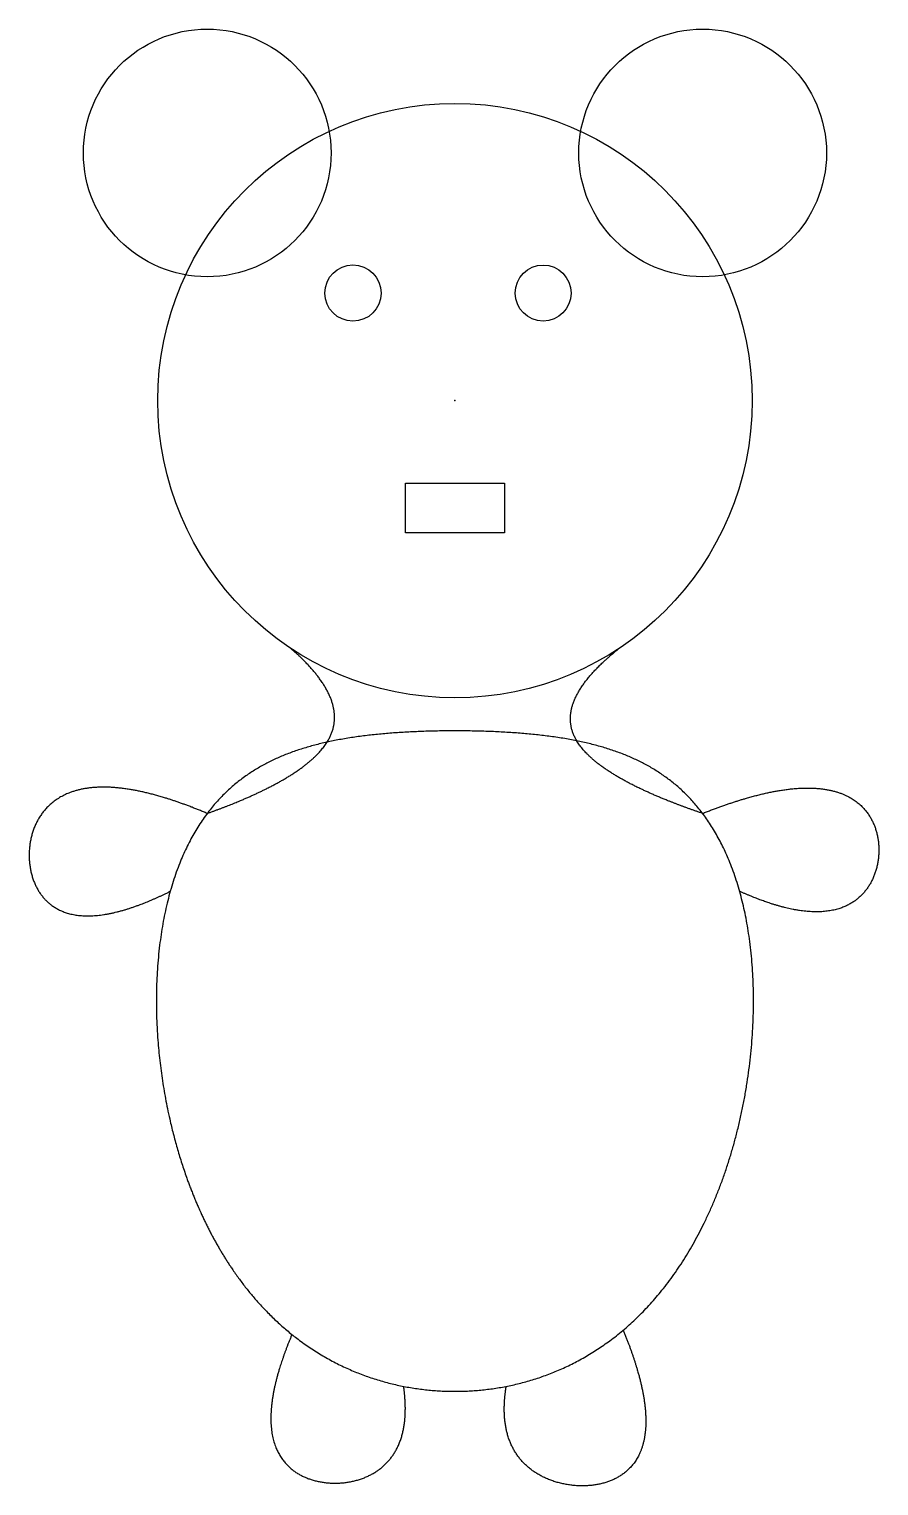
# Model space of a CAD drawing. Header units: centimetres. Extents: x -2.58 to 2.57, y -6.57 to 2.25.
import ezdxf

# ---------------------------------------------------------------- set-up
doc = ezdxf.new("R2010")
doc.units = ezdxf.units.CM
doc.header["$MEASUREMENT"] = 0
doc.layers.add('Gummy v1_Sketch1', color=7, linetype='Continuous')

msp = doc.modelspace()

# ---------------------------------------------------------------- linework, layer by layer
at = {"layer": 'Gummy v1_Sketch1'}
for p, q in [((-0.3, -0.8), (-0.3, -0.5)), ((-0.3, -0.5), (0.3, -0.5)), ((0.3, -0.5), (0.3, -0.8)), ((0.3, -0.8), (-0.3, -0.8))]:
    msp.add_line(p, q, dxfattribs=at)
for centre, radius in [((-1.5, 1.5), 0.75), ((1.5, 1.5), 0.75), ((0, 0), 1.8), ((-0.6175, 0.6516), 0.1704), ((0.534, 0.6516), 0.1694)]:
    msp.add_circle(centre, radius, dxfattribs=at)
for points in [[(-1.5, -2.5), (-1.4546, -2.4838), (-1.3667, -2.4512), (-1.2436, -2.4013), (-1.0974, -2.3328), (-0.9467, -2.2438), (-0.8313, -2.1509), (-0.7548, -2.0538), (-0.7205, -1.9522), (-0.7287, -1.846), (-0.7772, -1.7354), (-0.846, -1.6436), (-0.9134, -1.5731), (-0.9653, -1.5254), (-0.993, -1.5013)], [(1.5, -2.5), (1.4523, -2.4839), (1.3599, -2.4513), (1.2308, -2.4015), (1.0777, -2.3331), (0.9204, -2.2442), (0.8007, -2.1514), (0.7225, -2.0543), (0.6892, -1.9527), (0.7013, -1.8464), (0.7562, -1.7357), (0.8322, -1.6438), (0.9062, -1.5732), (0.9628, -1.5254), (0.993, -1.5013)], [(-1.5, -5), (-1.5414, -4.9171), (-1.6179, -4.744), (-1.7133, -4.4647), (-1.7981, -4.065), (-1.8273, -3.5589), (-1.7766, -3.0875), (-1.646, -2.687), (-1.4394, -2.3827), (-1.1647, -2.1804), (-0.8345, -2.0646), (-0.4642, -2.0107), (-0.0717, -1.9944), (0.3244, -2.0015), (0.7048, -2.0394), (1.0514, -2.1299), (1.3477, -2.2986), (1.58, -2.5654), (1.7386, -2.9334), (1.8183, -3.383), (1.8177, -3.8813), (1.7388, -4.3879), (1.5868, -4.8625), (1.3693, -5.2709), (1.0963, -5.5933), (0.7793, -5.8237), (0.4314, -5.9638), (0.0665, -6.0189), (-0.3011, -5.9932), (-0.6568, -5.8844), (-0.9865, -5.687), (-1.2187, -5.4554), (-1.3697, -5.2415), (-1.4586, -5.0829), (-1.5, -5)], [(-1.5, -2.5), (-1.5535, -2.4775), (-1.6573, -2.4364), (-1.8038, -2.3866), (-1.9803, -2.3442), (-2.169, -2.3315), (-2.3242, -2.3589), (-2.4446, -2.4245), (-2.5288, -2.5235), (-2.5761, -2.6467), (-2.5867, -2.7803), (-2.5615, -2.9087), (-2.5014, -3.0167), (-2.4079, -3.0921), (-2.2826, -3.1284), (-2.1273, -3.1224), (-1.9799, -3.0833), (-1.8569, -3.0349), (-1.7693, -2.9941), (-1.7241, -2.9716)], [(1.5, -2.5), (1.5539, -2.4785), (1.6584, -2.4392), (1.8057, -2.3914), (1.9827, -2.3503), (2.1709, -2.3372), (2.3247, -2.362), (2.4426, -2.4231), (2.5237, -2.516), (2.5673, -2.6325), (2.5743, -2.7597), (2.546, -2.8828), (2.4839, -2.9875), (2.3901, -3.0624), (2.2663, -3.1011), (2.1143, -3.1008), (1.9712, -3.0688), (1.8522, -3.027), (1.7676, -2.9914), (1.7241, -2.9716)], [(1.0185, -5.6298), (1.0378, -5.6763), (1.0729, -5.7666), (1.1156, -5.8939), (1.1523, -6.0473), (1.164, -6.211), (1.1414, -6.3457), (1.0858, -6.4502), (1.0001, -6.5239), (0.8907, -6.5667), (0.7675, -6.5797), (0.6418, -6.5644), (0.5251, -6.5226), (0.4272, -6.4562), (0.3541, -6.367), (0.3086, -6.2564), (0.2952, -6.1516), (0.2979, -6.0642), (0.3054, -6.0021), (0.3105, -5.97)], [(-0.9871, -5.6557), (-1.0051, -5.6986), (-1.0381, -5.7821), (-1.078, -5.9001), (-1.1121, -6.043), (-1.1223, -6.1969), (-1.1001, -6.3252), (-1.0464, -6.4266), (-0.9645, -6.5002), (-0.8605, -6.5456), (-0.7437, -6.563), (-0.6249, -6.553), (-0.515, -6.5165), (-0.4227, -6.4545), (-0.3537, -6.3683), (-0.3105, -6.2591), (-0.2973, -6.1541), (-0.2993, -6.0658), (-0.3059, -6.0027), (-0.3105, -5.97)]]:
    msp.add_open_spline(points, degree=5, dxfattribs=at)
msp.add_point((0, 0), dxfattribs=at)

doc.saveas('drawing.dxf')
